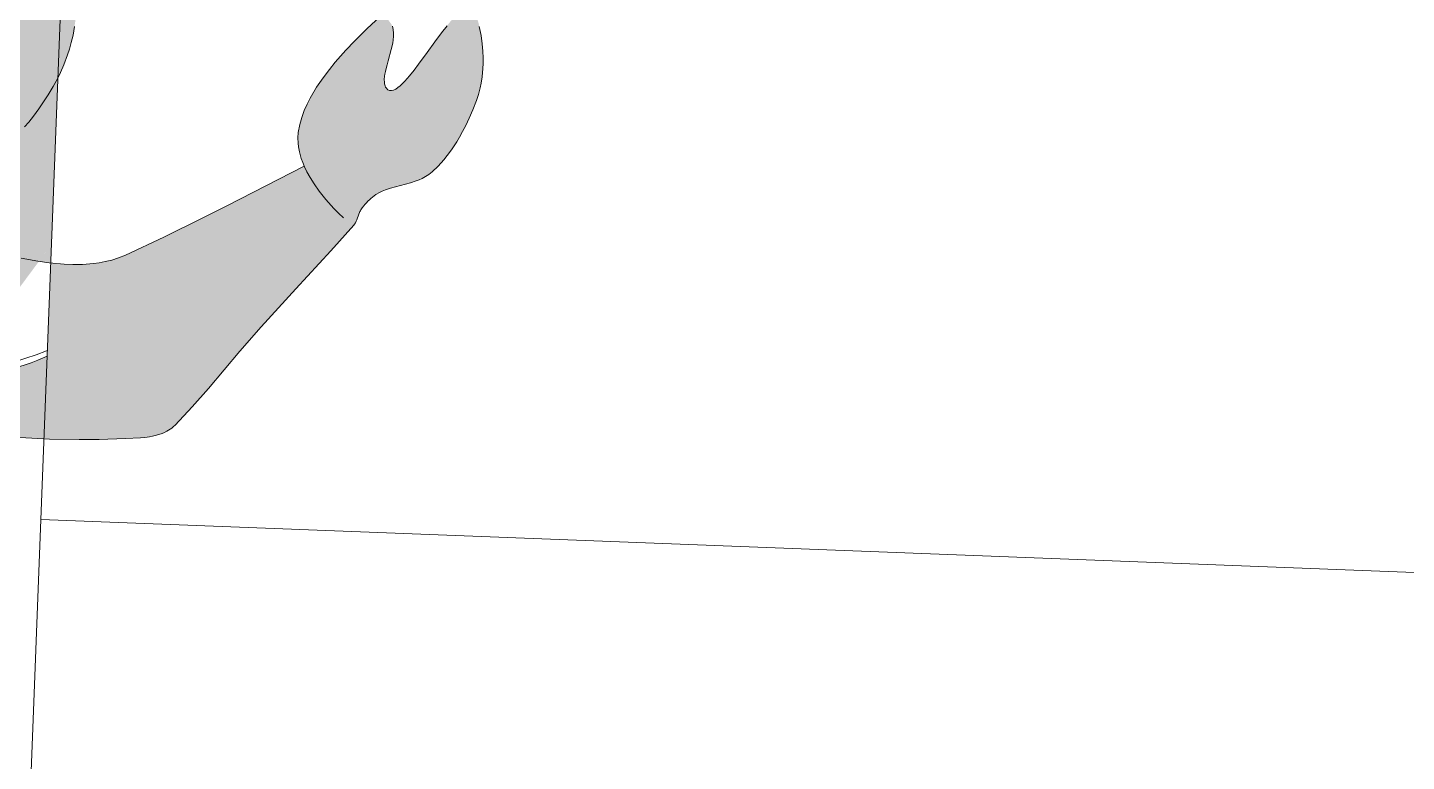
# Model space of a CAD drawing. Header units: millimetres. Extents: x 32078 to 83548, y -4690 to 56252.
# Drawn here: x 79478 to 80343, y 52659 to 53120 of the extents above; entities that cross this region are included whole.
import ezdxf

# ---------------------------------------------------------------- set-up
doc = ezdxf.new("R2010")
doc.units = ezdxf.units.MM
doc.header["$MEASUREMENT"] = 0
for name, color, linetype, lineweight in [('FURN-FREE', 1, 'Continuous', 0), ('PRES-FILL', 7, 'Continuous', 0), ('PRES-PEOP', 42, 'Continuous', 0)]:
    doc.layers.add(name, color=color, linetype=linetype, lineweight=lineweight)

# ---------------------------------------------------------------- blocks, each defined once
blk = doc.blocks.new('ANT_13')
at = {"color": 0, "linetype": 'ByBlock', "lineweight": -2}
for p, q in [((-230.6050000000032, 252.3579999999783), (-230.5849999999991, 252.3589999999967)), ((-222.1099999999933, 252.0420000000013), (-182.1699999999983, 208.8469999999797)), ((-230.9230000000025, 243.8939999999857), (-193.1000000000058, 202.9900000000052)), ((249.7079999999987, 243.2330000000075), (208.2010000000082, 201.560999999987)), ((258.2300000000032, 234.763999999981), (218.9060000000027, 195.2989999999845)), ((-237.2879999999932, 197.6639999999898), (-237.7749999999942, 197.3369999999995)), ((-157.5270000000091, 182.1999999999971), (-129.5180000000037, 151.900999999998)), ((-170.4360000000015, 178.4900000000052), (-139.413999999997, 144.9219999999768)), ((181.9289999999892, 175.1599999999744), (153.163999999997, 146.2839999999997)), ((194.6730000000098, 170.9689999999828), (162.7639999999956, 138.9270000000106)), ((237.9219999999987, 154.1479999999865), (237.9240000000063, 154.1490000000049)), ((-190.0079999999944, -176.9710000000196), (-240.1240000000034, -227.2660000000033)), ((-180.8860000000059, -184.8450000000157), (-231.6219999999958, -235.7579999999871)), ((200.5110000000059, -183.8859999999986), (249.0679999999993, -236.398000000001)), ((191.0699999999997, -191.3760000000038), (240.2560000000085, -244.5680000000139)), ((-240.1019999999917, -235.7510000000038), (-240.1239999999962, -235.7600000000093)), ((248.7309999999998, -244.8740000000253), (248.7309999999998, -244.8849999999948))]:
    blk.add_line(p, q, dxfattribs=at)
at = {"color": 0, "linetype": 'ByBlock', "lineweight": -2, "extrusion": (0, 0, -1)}
for centre, radius, start, end in [((-10.84310449810437, -197.5296352611767), 449.2945550665205, 55.50108333333331, 90.38600277777776), ((226.5099585044227, 247.9666756855586), 6.000000000000012, 47.15889444444441, 137.2503583333333), ((-4.928342642917414, -185.8805704263068), 436.8134136936625, 91.1704888888889, 126.0554083333333), ((-253.9718071524039, 238.997360632522), 6.000000000000004, 135.0319611111111, 224.8725805555556), ((-244.6581340468183, -240.4625302021304), 6.000000000000006, 137.325825, 227.2958666666667), ((-244.6504633875084, -240.4851204502629), 6.000000000000004, 227.1111666666667, 317.2096027777778)]:
    blk.add_arc(centre, radius, start, end, dxfattribs=at)
at = {"color": 0, "linetype": 'ByBlock', "lineweight": -2}
for centre, radius, start, end in [((-226.5152713026764, 247.9676244759758), 5.999999999999996, 132.8928833333333, 222.7335027777778), ((253.9664626423328, 238.9966108046356), 6.000000000000006, 45.01981666666666, 135.1112805555555), ((-169.4349192846275, -727.9805375627038), 971.6445047199427, 65.2129611111111, 74.33109166666665), ((132.7071059824011, -735.3424480638205), 962.6963830246399, 102.0174, 111.1355305555556), ((-235.8759852194707, -231.4913881488319), 6.000000000000007, 135.1867472222222, 225.1567888888889), ((-235.869163090807, -231.5142489645077), 6.000000000000012, 224.9720888888888, 315.070525)]:
    blk.add_arc(centre, radius, start, end, dxfattribs=at)
for centre, major_axis, ratio, start_param, end_param in [((93.713626152894, 189.1944012008753), (18.41705503726558, -12.11588146826803), 0.7751110379519796, 2.077604210805752, 4.019110361497601), ((-69.79697139903874, 189.0052291860775), (-18.85645010637372, -11.42001704835107), 0.710141361513294, 2.274888714839134, 4.205581096373834)]:
    blk.add_ellipse(centre, major_axis=major_axis, ratio=ratio, start_param=start_param, end_param=end_param, dxfattribs=at)
at = {"color": 0, "linetype": 'ByBlock', "lineweight": -2, "extrusion": (0, 0, -0.9999999999999998)}
for centre, major_axis, ratio, start_param, end_param in [((5.602032608054287, -66.64383137636469), (4.853131661300846, 259.9547020407177), 0.9615384615384605, 4.71238898038469, 6.033510042954888), ((9.50135314144427, -66.71662820161146), (4.853131661300846, 259.9547020407177), 0.9615384615384605, 0.2429364510200118, 1.570796326794897), ((5.602729983103927, -66.64335468206264), (-249.9564442699204, 4.666472751250931), 0.7200000000000006, 4.7115489922008, 6.283185307179586), ((6.022656809931505, -66.65119433996733), (-253.4356479310827, 4.731426504006887), 0.7101157289572858, 3.141592653589793, 4.71322896856858)]:
    blk.add_ellipse(centre, major_axis=major_axis, ratio=ratio, start_param=start_param, end_param=end_param, dxfattribs=at)
at = {"color": 0, "linetype": 'ByBlock', "lineweight": -2, "extrusion": (0, 0, -0.9999999999999997)}
blk.add_ellipse((-222.6850850694027, 182.0806756646343), major_axis=(20.94804797271574, 9.330090363337069), ratio=0.9239178866150758, start_param=1.587065655824202, end_param=3.141592653589793, dxfattribs=at)
at = {"color": 0, "linetype": 'ByBlock', "lineweight": -2, "extrusion": (0, 0, -1)}
blk.add_ellipse((246.9130862459206, 173.3136979749543), major_axis=(9.336634261293675, 19.01903679660439), ratio=0.766062144496864, start_param=1.570796326794897, end_param=3.125323324560488, dxfattribs=at)
at = {"color": 0, "linetype": 'ByBlock', "lineweight": -2}
blk.add_point((258.2100000000137, 243.236000000019), dxfattribs=at)
blk = doc.blocks.new('*U70')
at = {"extrusion": (0, 0, -1)}
h = blk.add_hatch(color=7, dxfattribs=at)
edge = h.paths.add_edge_path()
edge.add_arc((189.5230698579689, 3.894953851093305), 436.8134136936625, 181.1704888888889, 216.0554083333334, ccw=False)
edge.add_line((-247.1991972945689, -5.028036447518389), (-248.1122242495912, -5.04669123802887))
edge.add_arc((201.1721346928389, -2.019808004093647), 449.2945550665204, 145.5010833333334, 180.3860027777778, ccw=False)
edge.add_ellipse((-178.4381762329576, 231.5083815634207), major_axis=(-9.330090363337066, -20.94804797271573), ratio=0.9239178866150759, start_angle=90.93216388888891, end_angle=180, ccw=False)
edge.add_line((-158.9346738031745, 223.2300806680141), (-158.9509580197773, 223.2407149623832))
edge.add_arc((738.9849474954826, -123.8838094883758), 962.6963830246397, 158.8644694444445, 161.6479117317408)
edge.add_line((-174.7483423471567, 179.2264030120496), (-174.8475005683431, 179.2592964940195))
edge.add_line((-174.8475005683431, 179.2592964940195), (-174.7632560480706, 179.1814415873523))
edge.add_arc((738.9849474954826, -123.8838094883758), 962.6963830246397, 161.6507310214406, 167.9826)
edge.add_line((-202.6133815909998, 76.55798393366422), (-202.6133855943626, 76.55796512743837))
edge.add_ellipse((-185.3627297544153, 78.62026789306401), major_axis=(11.42001704835106, 18.85645010637372), ratio=0.7101413615132938, start_angle=119.0379527777778, end_angle=229.6584777777778)
edge.add_line((-182.5489720905607, 60.23238496079284), (-182.7609163116576, 60.28017894512595))
edge.add_ellipse((70.28633080802683, 3.221263885970984), major_axis=(-259.9547020407177, -4.853131661300892), ratio=0.96153846153846, start_angle=323.43319051925664, end_angle=345.69466111111115, ccw=False)
edge.add_line((-141.279692255368, 148.237389632799), (-141.2795005683147, 148.2372964940223))
edge.add_line((-141.2795005683147, 148.2372964940223), (-141.2796552746877, 148.2374394665167))
edge.add_ellipse((70.28633080802683, 3.221263885970984), major_axis=(-259.9547020407177, -4.853131661300892), ratio=0.96153846153846, start_angle=270, end_angle=323.43317649861206, ccw=False)
edge.add_line((65.61985805675795, 253.1777081558903), (65.61938136247045, 253.1770107808188))
edge.add_ellipse((70.28585411373933, 3.220566510921344), major_axis=(-4.666472751250975, 249.9564442699204), ratio=0.7200000000000009, start_angle=-90.04779895583567, end_angle=0, ccw=False)
edge.add_line((250.2583243620651, 6.371899793577405), (250.2582958129518, 6.373381804273565))
edge.add_line((250.2582958129351, 6.373381804260134), (250.25835027844, 6.370465271502326))
edge.add_line((250.2583502784466, 6.37046527151339), (250.2583243620631, 6.371899793570321))
edge.add_ellipse((70.29369377164403, 2.800639684093767), major_axis=(-4.731426504006932, 253.4356479310827), ratio=0.7101157289572861, start_angle=180, end_angle=270.04779272652974, ccw=False)
edge.add_line((75.02512027566263, -250.6350082470017), (75.02560038451338, -250.6345009173383))
edge.add_ellipse((70.3591276332736, -0.6780566474262741), major_axis=(-259.9547020407177, -4.853131661300892), ratio=0.96153846153846, start_angle=13.919233333333295, end_angle=90, ccw=False)
edge.add_line((-180.8396707460925, -65.51667338454718), (-182.3148174292292, -65.89743086455564))
edge.add_ellipse((-185.5519017692131, -84.89032965886872), major_axis=(12.11588146826803, -18.41705503726557), ratio=0.7751110379519797, start_angle=129.7219388888889, end_angle=240.9620472222222)
edge.add_line((-203.9136546580412, -84.16156648722972), (-203.9136485167401, -84.16158838127012))
edge.add_arc((731.623036994366, 178.2582157786528), 971.6445047199427, 195.6689083333333, 204.786883102424)
edge.add_line((-150.507241983214, -229.0981570245494), (-150.5065005683282, -229.1007035059811))
edge.add_line((-150.5065005683282, -229.1007035059811), (-150.5061343833804, -229.100555523597))
edge.add_line((-150.5061343833804, -229.100555523597), (-150.5055005683244, -229.0987035059734))
edge.add_line((-150.5055005683244, -229.0987035059734), (-150.5383184758102, -228.9914209545095))
edge.add_ellipse((-169.6711985432776, -238.0897897518953), major_axis=(-19.0190367966044, -9.336634261293675), ratio=0.7660621444968635, start_angle=90, end_angle=179.0678361111111, ccw=False)
edge.add_line((-162.5187564786902, -252.6595538665497), (-163.6179454810917, -253.1991566765719))
at = {"color": 0}
blk.add_rational_spline([(163.6179454810772, -253.1991566765792), (244.3956380618474, -142.2440036543194), (247.1991972945689, -5.028036447518389), (247.6557107720728, -5.037363842777268), (248.1122242495912, -5.04669123802887), (249.0632559276273, 136.1162228151879), (169.1080861778464, 252.4564290876879), (150.0661567962525, 243.9753090432787), (158.93467380316, 223.2300806680141), (158.9428159114759, 223.2353978152023), (158.9509580197773, 223.2407149623832), (167.384311715854, 201.4254568799515), (174.7483423471567, 179.2264030120496), (174.7979214577499, 179.2428497530345), (174.8475005683431, 179.2592964940195), (174.8053783081996, 179.2203690406823), (174.7632560480706, 179.1814415873523), (191.5264878287999, 128.6399398121866), (202.6133815909998, 76.55798393366422), (202.6133835926739, 76.55797453055857), (202.6133855943626, 76.55796512743837), (207.6479790385347, 47.05271919767256), (182.5489720905753, 60.23238496078557), (182.6549442011019, 60.25628195296304), (182.7609163116576, 60.28017894512595), (171.0129643532564, 108.1699772469947), (141.279692255368, 148.237389632799), (141.2795964118559, 148.2373430634107), (141.2795005683147, 148.2372964940223), (141.2795779214939, 148.2373679802768), (141.2796552746877, 148.2374394665167), (65.21804999950109, 250.7350764623552), (-65.6198580567725, 253.177708155883), (-65.6196197096142, 253.1773594683546), (-65.61938136247045, 253.1770107808188), (-245.7382225845649, 256.5396752922679), (-250.2583243620611, 6.371899793572084), (-250.2583100890479, 6.372640798959765), (-250.2582958129497, 6.37338180426741), (-250.2583230456949, 6.37192353788123), (-250.25835027844, 6.370465271502326), (-250.258337321764, 6.37118253258086), (-250.2583243620611, 6.371899793572084), (-255.1439419148665, -247.2723441011403), (-75.02512027566263, -250.6350082469944), (-75.02536033009528, -250.6347545821773), (-75.02560038451338, -250.6345009173383), (128.3684962364932, -254.4316945140963), (180.8396707460925, -65.5166733845399), (181.5772440876462, -65.7070521245405), (182.3148174292292, -65.89743086455564), (209.2685806552036, -53.96520079177571), (203.9136546580412, -84.16156648722972), (203.9136515873979, -84.16157743424992), (203.9136485167401, -84.16158838127012), (182.9888989878091, -158.759124501441), (150.5072419832431, -229.0981570245494), (150.5068712757638, -229.0994302652689), (150.5065005683282, -229.1007035059811), (150.5063174758543, -229.100629514789), (150.5061343833804, -229.100555523597), (150.5058174758597, -229.0996295147852), (150.5055005683244, -229.0987035059734), (150.5219095220673, -229.0450622302378), (150.5383184758102, -228.9914209545095), (143.8066565910995, -243.4735979856486), (162.5187564787047, -252.6595538665642), (163.0683509798691, -252.9293552715608), (163.6179454810772, -253.1991566765792)], [1, 0.954018458761833, 1, 1, 1, 0.954018458761833, 1, 0.7128353987122346, 1, 1, 1, 0.9997050096312174, 1, 1, 1, 1, 1, 0.9984737766805626, 1, 1, 1, 0.5691322564512941, 1, 1, 1, 0.9811892478442809, 1, 1, 1, 1, 1, 0.8932412642455915, 1, 1, 1, 0.7068117680607829, 1, 0.9999999999957255, 1, 1, 1, 0.999999999995883, 1, 0.7068118065158087, 1, 1, 1, 0.7875766260787885, 1, 1, 1, 0.5646781698281227, 1, 1, 1, 0.9968360298930732, 1, 1, 1, 1, 1, 1, 1, 1, 1, 0.7128353987122346, 1, 1, 1], degree=2, knots=[0, 0, 0, 0.03448275862068965, 0.03448275862068965, 0.06896551724137931, 0.06896551724137931, 0.1034482758620689, 0.1034482758620689, 0.1379310344827586, 0.1379310344827586, 0.1724137931034482, 0.1724137931034482, 0.2068965517241378, 0.2068965517241378, 0.2241379310344826, 0.2241379310344826, 0.2413793103448275, 0.2413793103448275, 0.2758620689655172, 0.2758620689655172, 0.3103448275862069, 0.3103448275862069, 0.3448275862068964, 0.3448275862068964, 0.3793103448275861, 0.3793103448275861, 0.4137931034482755, 0.4137931034482755, 0.4310344827586206, 0.4310344827586206, 0.4482758620689654, 0.4482758620689654, 0.4827586206896549, 0.4827586206896549, 0.5172413793103448, 0.5172413793103448, 0.5517241379310345, 0.5517241379310345, 0.5862068965517239, 0.5862068965517239, 0.6206896551724138, 0.6206896551724138, 0.6551724137931033, 0.6551724137931033, 0.6896551724137929, 0.6896551724137929, 0.7241379310344825, 0.7241379310344825, 0.7586206896551724, 0.7586206896551724, 0.7931034482758622, 0.7931034482758622, 0.8275862068965517, 0.8275862068965517, 0.8620689655172412, 0.8620689655172412, 0.8965517241379309, 0.8965517241379309, 0.9051724137931034, 0.9051724137931034, 0.9137931034482757, 0.9137931034482757, 0.9224137931034483, 0.9224137931034483, 0.9310344827586206, 0.9310344827586206, 0.9655172413793103, 0.9655172413793103, 1, 1, 1], dxfattribs=at)
at = {"color": 0, "linetype": 'Continuous', "lineweight": 0, "rotation": 270}
blk.add_blockref('ANT_13', (-3.642499431662145, 8.823296494025271), dxfattribs=at)
blk = doc.blocks.new('SERIES 7_13')
at = {"color": 0, "linetype": 'Continuous', "lineweight": 0, "rotation": 89.99999999999997}
blk.add_blockref('*U70', (-5.04669123802887, -248.1122242496058), dxfattribs=at)
blk = doc.blocks.new('*U131')
at = {"color": 7, "linetype": 'ByBlock', "lineweight": -2}
blk.add_wipeout([(-341.4464195396576, 913.868864829361), (410.9570127338521, 884.7916420746915), (341.4463745148533, -913.868540045878), (-410.9570577586564, -884.7913172911793)], dxfattribs=at).dxf.layer = 'PRES-FILL'
at = {"layer": 'FURN-FREE', "linetype": 'ByBlock', "lineweight": -2, "flags": 128}
blk.add_lwpolyline([(-410.957057758671, -884.7913172911794), (-341.4464195396577, 913.868864829361), (410.9570127338666, 884.7916420746769), (341.4463745148532, -913.868540045878), (-410.957057758671, -884.7913172911794)], close=True, dxfattribs=at)
blk = doc.blocks.new('*U132')
at = {"color": 7, "linetype": 'ByBlock', "lineweight": -2}
blk.add_wipeout([(-341.44641953966493, 913.8688648293748), (410.9570127338445, 884.7916420746908), (341.44637451484573, -913.8685400458489), (-410.9570577586637, -884.7913172911649)], dxfattribs=at).dxf.layer = 'PRES-FILL'
at = {"layer": 'FURN-FREE', "linetype": 'ByBlock', "lineweight": -2, "flags": 128}
blk.add_lwpolyline([(-410.9570577586783, -884.7913172911649), (-341.4464195396649, 913.8688648293755), (410.9570127338593, 884.7916420746915), (341.446374514846, -913.8685400458489), (-410.9570577586783, -884.7913172911649)], close=True, dxfattribs=at)
blk = doc.blocks.new('*U129')
at = {"layer": 'PRES-FILL', "color": 7, "linetype": 'ByBlock', "lineweight": -2, "rotation": 90}
blk.add_blockref('*U131', (14.5387831916305, 376.2015813279504), dxfattribs=at)
blk.add_blockref('*U132', (-14.53843956303899, -376.201850945552), dxfattribs=at)
blk = doc.blocks.new('*U136')
at = {"layer": 'PRES-FILL', "linetype": 'ByBlock', "lineweight": -2}
h = blk.add_hatch(color=0, dxfattribs=at)
edge = h.paths.add_edge_path(flags=16)
edge.add_spline(control_points=[(-87.07831214769249, -291.0744552105898), (-88.89239608468051, -288.4548494401097), (-89.38684500837553, -283.2889002702723), (-89.49025166837237, -277.4036297993007)], knot_values=[0, 0, 0, 0, 1, 1, 1, 1], degree=3, periodic=0)
edge.add_spline(control_points=[(-89.49025166837237, -277.4036297993007), (-94.07544578357192, -264.2978469137743), (-102.2647964179341, -248.1244687475555), (-94.97166972405103, -247.5728208029468), (-87.95137615261774, -247.0418098000519), (-89.7245452563584, -264.0690811901877), (-89.49025166837237, -277.4036297993007)], knot_values=[0, 0, 0, 0, 0.5095306753181346, 0.5095306753181346, 0.5095306753181346, 1, 1, 1, 1], degree=3, periodic=0)
edge.add_spline(control_points=[(-89.49025166837237, -277.4036297993007), (-87.52906642855669, -283.0092524418287), (-86.227245478025, -288.0536722698598), (-87.07831214769249, -291.0744552105898)], knot_values=[0, 0, 0, 0, 1, 1, 1, 1], degree=3, periodic=0)
edge.add_spline(control_points=[(-87.07831214769249, -291.0744552105898), (-85.95999222937098, -292.6893514408439), (-84.34017201392271, -293.3365619410179), (-82.00130538467056, -292.5880610099703), (-63.59383381525549, -286.6971694839449), (-44.85866232329863, -280.6748171648942), (-26.44999149458454, -274.1039725800074), (-3.977330236462876, -266.0825154139602), (18.35495155214448, -258.114249027858), (40.76494914465002, -249.8098054022121), (62.09082103252149, -241.9071048271726), (84.02545566086337, -234.3002088238427), (102.036338375372, -220.2868875461718), (117.4488240068968, -208.295242479915), (129.9151441368667, -193.2241611071513), (142.6432244093958, -178.5923170648311), (163.0005941388081, -155.1900558744092), (182.8546414146331, -131.3060623629426), (203.2343677893732, -107.9247166534042), (213.1979345754735, -96.49367016923497), (224.2374659782072, -86.0311025782139), (234.336419344676, -74.70105654423242), (246.717891962966, -60.81024532427546), (254.7748833751975, -44.37492258180282), (259.7027346674149, -25.00474835190107), (268.8092894337897, 10.790883861162), (269.3557246566706, 46.90065336134285), (252.6851600430236, 77.86553913383977), (241.2536237630702, 99.09914599223703), (227.3397290833163, 117.7993371364137), (211.9662182720713, 135.6688070436066), (198.2174307192909, 151.6497725143563), (184.4468728898137, 167.5986870604975), (170.5998475073575, 183.4938566907367), (153.8705150601672, 202.6976618187909), (137.0851828110463, 221.9010084819456), (119.8497930294398, 240.5959913312254), (106.823258527329, 254.7256885524839), (88.38601897298213, 262.3861756958941), (71.07116077229875, 271.4910562303266), (49.31172820176289, 282.9330808634113), (28.25311481852259, 292.6512301065959), (3.265834411569813, 297.327335357113), (-21.50146026010771, 301.9622726039379), (-44.73838342507224, 298.5593976669188), (-68.35236469293159, 290.7234910957341), (-91.13489496558759, 283.1634876956523), (-111.8712580557403, 273.7577884623024), (-130.4584782136517, 259.7759117501555), (-157.4580053185928, 239.466039910214), (-182.7918153615246, 217.5136692575179), (-207.6003872518704, 194.9019255928724), (-226.2076064090725, 177.9423975816462), (-243.9963418850311, 159.9594654293614), (-260.3465887235943, 140.7443127179868), (-265.369662271456, 134.841091423732), (-270.0630620164666, 127.4894450132851), (-269.8281436665566, 119.542554963904), (-269.0001458406477, 91.53279035791638), (-265.0361819725294, 65.12352676320006), (-263.1618364924216, 37.95410509096109), (-261.1843437510615, 9.289520726684714), (-260.234048720944, -19.56111516155943), (-257.9202655615009, -48.25189084419981), (-257.6397211215663, -51.73062547016889), (-254.9934591089768, -54.59069810863002), (-254.1837163049568, -58.03427320504852), (-253.3515663618164, -61.57313863997115), (-253.2291796872887, -65.17489315883722), (-253.4760670081887, -68.77246832678793), (-254.4084206014377, -82.3584723509266), (-267.5626279749413, -92.20125338996877), (-268.1809031531448, -106.6588880038908), (-268.9817591903266, -125.3859603039746), (-262.4752963332066, -142.6908594273555), (-255.5529541847427, -157.7631315541948), (-248.2408484707266, -173.6840503381973), (-230.6169023986149, -188.9544215020142), (-215.094516461395, -195.9084356162057), (-194.6235048089657, -205.0794293369836), (-227.5421476998235, -119.8030906883068), (-210.4050449188217, -122.7259414140426), (-200.6489644700923, -124.3899080240517), (-194.8665631468248, -152.8433226549969), (-181.9270150395605, -153.2528445356584), (-179.8478432335905, -153.318647942433), (-175.6591534204854, -153.3011556875863), (-175.591642320047, -151.0476115536439), (-174.6981617055644, -121.2229162775329), (-175.9042505497346, -84.15658467015601), (-191.9475750214115, -63.78702212477219), (-196.1806730425815, -58.41242815859732), (-202.3631110610004, -54.47162794199539), (-209.6942834992442, -51.72211669213721)], knot_values=[0, 0, 0, 0, 0.004098381531734696, 0.004098381531734696, 0.004098381531734696, 0.03635368013720219, 0.03635368013720219, 0.03635368013720219, 0.07572982011414187, 0.07572982011414187, 0.07572982011414187, 0.1132010653974124, 0.1132010653974124, 0.1132010653974124, 0.14526640270913, 0.14526640270913, 0.14526640270913, 0.1965519000639748, 0.1965519000639748, 0.1965519000639748, 0.2216251747810174, 0.2216251747810174, 0.2216251747810174, 0.25236539637566, 0.25236539637566, 0.25236539637566, 0.3091726121130702, 0.3091726121130702, 0.3091726121130702, 0.3481271264153437, 0.3481271264153437, 0.3481271264153437, 0.3829647993414165, 0.3829647993414165, 0.3829647993414165, 0.4250540564899624, 0.4250540564899624, 0.4250540564899624, 0.4568651827461615, 0.4568651827461615, 0.4568651827461615, 0.4968419500255261, 0.4968419500255261, 0.4968419500255261, 0.5364667654958765, 0.5364667654958765, 0.5364667654958765, 0.5746963866582342, 0.5746963866582342, 0.5746963866582342, 0.630228181300859, 0.630228181300859, 0.630228181300859, 0.6718787961638446, 0.6718787961638446, 0.6718787961638446, 0.6846745725113127, 0.6846745725113127, 0.6846745725113127, 0.7297748169105458, 0.7297748169105458, 0.7297748169105458, 0.7773569765908894, 0.7773569765908894, 0.7773569765908894, 0.78312627708974, 0.78312627708974, 0.78312627708974, 0.7890552252170661, 0.7890552252170661, 0.7890552252170661, 0.8114455046014806, 0.8114455046014806, 0.8114455046014806, 0.8404477855449914, 0.8404477855449914, 0.8404477855449914, 0.8710830444871903, 0.8710830444871903, 0.8710830444871903, 0.9114849997865957, 0.9114849997865957, 0.9114849997865957, 0.9344856628054873, 0.9344856628054873, 0.9344856628054873, 0.9381814897131244, 0.9381814897131244, 0.9381814897131244, 0.9870941822375215, 0.9870941822375215, 0.9870941822375215, 1, 1, 1, 1], degree=3, periodic=0)
edge.add_line((-209.6942834992442, -51.72211669213721), (-193.9554313921326, -0.02416496869409457))
edge.add_spline(control_points=[(-193.9554313921326, -0.02416496869409457), (-187.0334699935556, 22.71264097993844), (-179.5682325627859, 45.27655141681316), (-171.5461613383814, 67.66414764718502), (-163.0286974003029, 91.43426115247712), (-139.5974247023187, 107.5570674201881), (-118.7270846086249, 121.898021075016), (-107.4085535302656, 129.6754951798357), (-96.13803730568907, 136.5337036815472), (-80.50538087006862, 136.889317852736), (-68.37265735136316, 137.1653149896883), (-58.48686090826959, 133.7888066898595), (-50.14550819517899, 127.2132180820627)], knot_values=[0, 0, 0, 0, 0.3242048070790112, 0.3242048070790112, 0.3242048070790112, 0.6684304659642469, 0.6684304659642469, 0.6684304659642469, 0.8551130404015013, 0.8551130404015013, 0.8551130404015013, 1, 1, 1, 1], degree=3, periodic=0)
edge.add_line((-50.14550819517899, 127.2132180820627), (-43.44551937065262, 121.931536357064))
edge.add_spline(control_points=[(-43.44551937065262, 121.931536357064), (-52.97537610727886, 111.9743174005416), (-61.70828375140991, 101.2227619635087), (-66.21967390885402, 86.3820928451023), (-72.00109886937571, 67.36351722244581), (-70.56204819518462, 51.92159684377839), (-65.78859446715796, 32.36011425746256), (-60.91834914837091, 12.40198238464654), (-52.41068678937881, -3.899051625005086), (-40.46282677568524, -16.59624482723302), (-29.76929379776266, -27.9604434435023), (-15.70692158865131, -35.86571801296668), (4.085994196786487, -37.78828460554359), (21.39602580966312, -39.46967853733804), (32.80868237360119, -32.61645050877996), (46.03115763617825, -27.68787525541848), (56.11757800572377, -23.92824017643579), (63.95629683328298, -4.318340353172971), (73.36998533715814, -9.364488506849739), (78.17783261310251, -11.94170461560134), (80.01234252598078, -18.39455939167237), (82.9570862191249, -23.17112827469828), (90.37560748164833, -35.20446003903635), (104.8919222977347, -43.48754374749842), (103.9488796295409, -59.94721314540948), (102.6316696438007, -82.93752061140549), (81.87161202238349, -92.77921701142623), (71.79374211272807, -109.5896862432128), (62.7509441045695, -124.6735957450292), (56.88481326242618, -143.0784906290937), (45.74386686031357, -155.8284881344589), (27.61782189121732, -176.5724195560615), (-8.658404096160666, -176.6467294013273), (-33.86351756972726, -189.2710082729172), (-57.29500610368268, -201.0069461387902), (-80.00715993153426, -218.5647198101942), (-102.90926256495, -230.2106602262065), (-126.4267073182709, -242.1695080541394), (-170.3451343521519, -203.4649171256606), (-183.9370973615951, -215.0859390001569), (-185.4372476237477, -216.3685557200224), (-186.1864357418672, -221.3471233283926), (-185.659091535359, -224.0190201072546), (-183.9894642690633, -232.4785265553219), (-161.5987339165004, -243.6861511579482), (-165.304747505128, -244.3993410344701), (-170.2820739891977, -245.3571839500801), (-189.8162513641801, -233.952116057364), (-202.09413852734, -232.4393783165142), (-206.9790718614167, -231.8375139307464), (-219.1576623974615, -228.455448597073), (-217.4211306994912, -233.8441241849941), (-214.2524660100171, -243.6768880085729), (-208.3265807279458, -250.7895085956843), (-201.6973211800141, -257.1143157225742), (-184.8370183137085, -273.2002998294483), (-168.6169997198012, -289.9416467815463), (-141.3669247969592, -295.3527005507203), (-121.8067194644536, -299.236775111669), (-104.2733657352655, -296.6543974041851), (-90.11643816899596, -293.8974959615152), (-88.45242821297143, -293.5734488526359), (-87.5004884775044, -292.5729312999611), (-87.07831214769249, -291.0744552105898)], knot_values=[0, 0, 0, 0, 0.0445675321191511, 0.0445675321191511, 0.0445675321191511, 0.1016815997639398, 0.1016815997639398, 0.1016815997639398, 0.1599537725823565, 0.1599537725823565, 0.1599537725823565, 0.2121083342373425, 0.2121083342373425, 0.2121083342373425, 0.2577204674264914, 0.2577204674264914, 0.2577204674264914, 0.2925144935189276, 0.2925144935189276, 0.2925144935189276, 0.3102848248294786, 0.3102848248294786, 0.3102848248294786, 0.3550525854241348, 0.3550525854241348, 0.3550525854241348, 0.4175826737119677, 0.4175826737119677, 0.4175826737119677, 0.4736904586800346, 0.4736904586800346, 0.4736904586800346, 0.5649764407445235, 0.5649764407445235, 0.5649764407445235, 0.6498388415546573, 0.6498388415546573, 0.6498388415546573, 0.7369813565731338, 0.7369813565731338, 0.7369813565731338, 0.746599309966639, 0.746599309966639, 0.746599309966639, 0.7770507628045908, 0.7770507628045908, 0.7770507628045908, 0.817948298408715, 0.817948298408715, 0.817948298408715, 0.8342199689575515, 0.8342199689575515, 0.8342199689575515, 0.8639110295738617, 0.8639110295738617, 0.8639110295738617, 0.9394247835290591, 0.9394247835290591, 0.9394247835290591, 0.9936288375354178, 0.9936288375354178, 0.9936288375354178, 1, 1, 1, 1], degree=3, periodic=0)
at = {"layer": 'PRES-PEOP', "color": 0, "linetype": 'ByBlock', "lineweight": -2, "flags": 128}
for points in [[(-250.0909720860582, -46.66407326138869), (-245.7402602301518, -46.5197220807313), (-241.6611988713921, -46.50527325885196), (-234.07193190611, -46.81143489461101), (-227.5675706770271, -47.45790415313968), (-222.041974499065, -48.33188681173488), (-217.3750940330647, -49.34505645355966), (-213.447769525199, -50.43007857500925), (-210.1494101117569, -51.53700266120723), (-207.3814079250005, -52.62989079899853), (-205.0580831394254, -53.68385042820591), (-201.234880252021, -55.75397704717761), (-198.5884239847801, -57.50058800283296), (-196.7381218359224, -58.9227662558842), (-194.194265818951, -61.24101185871405), (-191.9475750214115, -63.78702212477219), (-189.1128696368105, -67.80220659555926), (-186.7533517846532, -71.89028818081715), (-184.7894088773028, -75.98115455903462), (-183.154881896131, -80.02165047946619), (-181.7947695640833, -83.97217902595003), (-179.6637518296266, -91.74606733016844), (-178.2107210877512, -98.87018934922526), (-177.223468624994, -105.2912617269612), (-176.5564142235526, -111.0136745664495), (-175.7784050414193, -121.1611426621967), (-175.4742130517116, -128.7956417091773), (-175.3755267270608, -140.1118532389519), (-175.591642320047, -151.0476115536439)], [(-185.287341897063, -152.4907512150239), (-186.2731241984511, -152.0061683149834), (-187.201065914167, -151.4372407454648), (-188.9285046885052, -150.0821725141141), (-190.4711296088353, -148.5460467741068), (-191.8574163632948, -146.9097730082285), (-193.1106702999532, -145.234190927149), (-195.3596615230636, -141.8221015473537), (-199.0775738344673, -135.4871983709163), (-200.4339283585869, -133.1572999052878), (-201.6169560934868, -131.2036996109819), (-202.6550670991128, -129.5881884511327), (-203.5696060066912, -128.2657699101692), (-204.3771970362359, -127.1913525732234), (-205.8136959030016, -125.5295735638501), (-206.9162679366709, -124.4942183550738), (-207.7606254558414, -123.8523598841275), (-209.0600491282967, -123.1299369083717), (-209.726421093088, -122.8860270678706), (-210.4050449188217, -122.7259414140426), (-211.8686745206287, -122.7047756897373), (-213.0247480564285, -123.1454483537818), (-213.9154091444288, -123.9761565813678), (-214.5779907183605, -125.1335054268711), (-215.0455158717596, -126.5616265055141), (-215.3471491701494, -128.2113840170641), (-215.5086031821338, -130.0396597276704), (-215.5525045335889, -132.0087093147449), (-215.4987233833308, -134.0855831964582), (-215.1580868449382, -138.5250518816465), (-214.6032321048915, -143.1005662385724), (-213.9242441006354, -147.6684929701005), (-212.3914785593806, -156.6865776366321), (-210.9619518436011, -164.7278225129994), (-209.8025271456718, -171.5982621446892), (-208.9645745931484, -177.2949468374718)], [(-223.4165768019593, -191.5093360809551), (-228.3062895024632, -188.3173333099985), (-232.5170303271079, -185.1994379266107), (-236.1044056523242, -182.2503787751193), (-239.1388317213205, -179.5194792225666), (-241.6936645450769, -177.0272333017492), (-243.8387852959495, -174.7762536475202), (-247.3554107666787, -170.7004587726842), (-249.7646605913396, -167.5480343364179), (-251.4264201737751, -165.1403180302004), (-253.6605557733856, -161.4745290174324), (-255.5529541847427, -157.7631315541948), (-258.1142635682991, -152.0064246749098), (-260.26068965577, -146.8055763852462), (-262.0215249939429, -142.1346816501755), (-263.4424667685089, -137.9591426996631), (-264.5739856873697, -134.2401188054355), (-265.4650041543573, -130.937444471565), (-266.7676941328682, -125.05274307527), (-267.5006599313274, -120.554956744716), (-267.8964414898583, -117.1361573238682), (-268.217734322825, -111.937800304353), (-268.1809031531448, -106.6588880038908), (-267.9240379981784, -104.0004423213541), (-267.4486562175953, -101.59541312074), (-266.8239956459947, -99.40822730006767), (-266.103452718613, -97.40953852096573), (-265.3278088676452, -95.57506918953732), (-263.6714853806625, -92.21798184819636), (-257.2554198759026, -80.82490433281055), (-255.8788452858062, -77.93586519184464), (-254.9989667955597, -75.72706172564358), (-254.4458732417625, -74.03973480168497), (-253.8193768069541, -71.44874765336863), (-253.4760670081887, -68.77246832678793), (-253.4014584555698, -67.42333567299647), (-253.3677117355546, -66.24313645613438), (-253.3645336811314, -65.21111982740695), (-253.4237418275879, -63.40766850722139), (-253.5271189096748, -62.05819247015461), (-253.6405537030805, -61.04837379575474), (-253.8724977679158, -59.53812911441491), (-254.1837163049568, -58.03427320504852), (-254.3560388238038, -57.39513423515018), (-254.5512092748904, -56.80679894972127), (-254.7591158494251, -56.2634574433032), (-255.1991782297409, -55.26190542199765), (-256.8914345385419, -51.82913424201251), (-257.2569773429059, -50.96156958142819), (-257.4928214638712, -50.30179375606531), (-257.6429020449505, -49.80033920574351), (-257.8170778724452, -49.03526202989451), (-257.9202655615009, -48.25189084419981), (-259.4373035071039, -26.70923624615534), (-261.2444347685887, 5.646208392005065), (-263.1618364924216, 37.95410509096109), (-264.878056905749, 58.2250297031278), (-267.8501891311607, 88.5807599851687), (-269.0669062393936, 103.9390113097907), (-269.8281436665566, 119.542554963904), (-269.8154544983627, 121.0255823476909), (-269.7046636500672, 122.4021112499177), (-269.5189249281393, 123.6795347213338), (-269.276995328466, 124.8648591538076), (-268.994023405372, 125.9646903342218), (-268.3279513788584, 127.9950736555911), (-267.6136333651593, 129.7351363361522), (-266.8992342993079, 131.2276319403463), (-266.2132892231457, 132.509146976503), (-264.8954464267008, 134.6933978947054), (-263.8257207756396, 136.2797052785609), (-262.1237298404449, 138.5696099238121), (-260.3465887235943, 140.7443127179868), (-254.1493147208239, 147.8920636013208), (-243.0011719670438, 160.1306855596195), (-234.4068808369266, 169.0906735679018), (-221.1801281703083, 182.1916326266801), (-207.6003872518704, 194.9019255928724)], [(-46.56729240313871, -9.401978497800883), (-49.74958764277108, -4.983619128586724), (-52.35336050300975, -0.9304961400630418), (-54.49262900937902, 2.759496046113782), (-56.25760176772019, 6.098309928696835), (-59.10513734643609, 12.18893206608482), (-61.0383872987004, 16.96421616699081), (-62.37392875715886, 20.66253824339947), (-64.19257346299855, 26.39819447686023), (-65.78859446715796, 32.36011425746256), (-66.64477253949008, 35.9827360316558), (-68.01847898183041, 42.55375367679517), (-68.9482014669411, 48.11542845769145), (-69.53273843559145, 52.87905333252274), (-69.85516086999996, 56.99600192153594)], [(-209.6942834992442, -51.72211669213721), (-201.8248574456811, -25.87314083041565), (-193.9554313921326, -0.02416496869409457), (-188.6616987609887, 16.99620128166862), (-180.3362125249696, 42.4046280975017), (-171.5461613383814, 67.66414764718502), (-169.7789184265785, 72.03254946222296), (-167.8274702816343, 75.9728233487258), (-165.7581812245626, 79.5369479584333), (-163.6232511803319, 82.7694658433611), (-161.463407892843, 85.70865478590713), (-157.042435429852, 90.9955246393074), (-152.8280269784955, 95.39893694824423), (-148.918439586414, 99.09592784885899), (-141.6870556455033, 105.2519075408054), (-136.0330490506967, 109.6387236947194), (-127.3706120812785, 115.9125026753172)]]:
    blk.add_lwpolyline(points, dxfattribs=at)

msp = doc.modelspace()

# ---------------------------------------------------------------- block references
at = {"layer": 'FURN-FREE', "linetype": 'Continuous', "lineweight": 0, "extrusion": (0, 0, -1), "xscale": 1.000000317032586, "yscale": 1.000000317032586, "zscale": 1.000000317032586, "rotation": 272.2132441080021}
msp.add_blockref('SERIES 7_13', (-79118.79819718258, 53159.16027209751), dxfattribs=at)

# ---------------------------------------------------------------- next in the draw order: block references
at = {"layer": 'PRES-FILL', "color": 7}
msp.add_blockref('*U129', (80385.97347375909, 52776.47190316023), dxfattribs=at)

# ---------------------------------------------------------------- next in the draw order: block references
at = {"layer": 'PRES-FILL', "xscale": 1.000009635247656, "yscale": 1.000009635247656, "zscale": 1.000009635247656, "rotation": 134.18625151259}
msp.add_blockref('*U136', (79468.55010620775, 53147.2916801835), dxfattribs=at)

doc.saveas('drawing.dxf')
